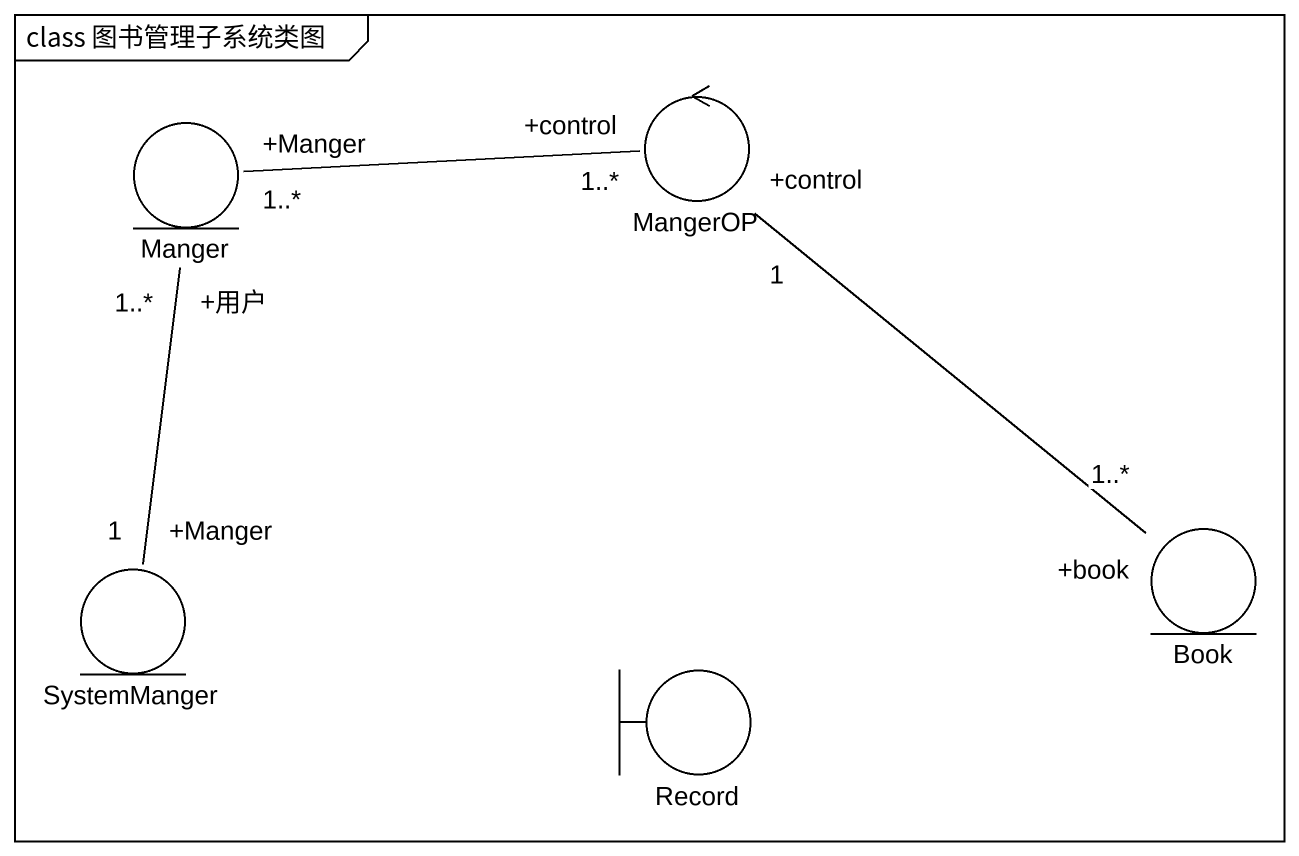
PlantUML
@startuml
mainframe class 图书管理子系统类图
entity Manger
control MangerOP
entity Book
entity SystemManger
boundary "Record" as Record_
Manger "+Manger\n1..*" -right- "+control\n1..*" MangerOP
MangerOP "+control\n1" -- "+book\n1..*" Book
SystemManger "+Manger\n1" -up- "+用户\n1..*" Manger
@enduml
